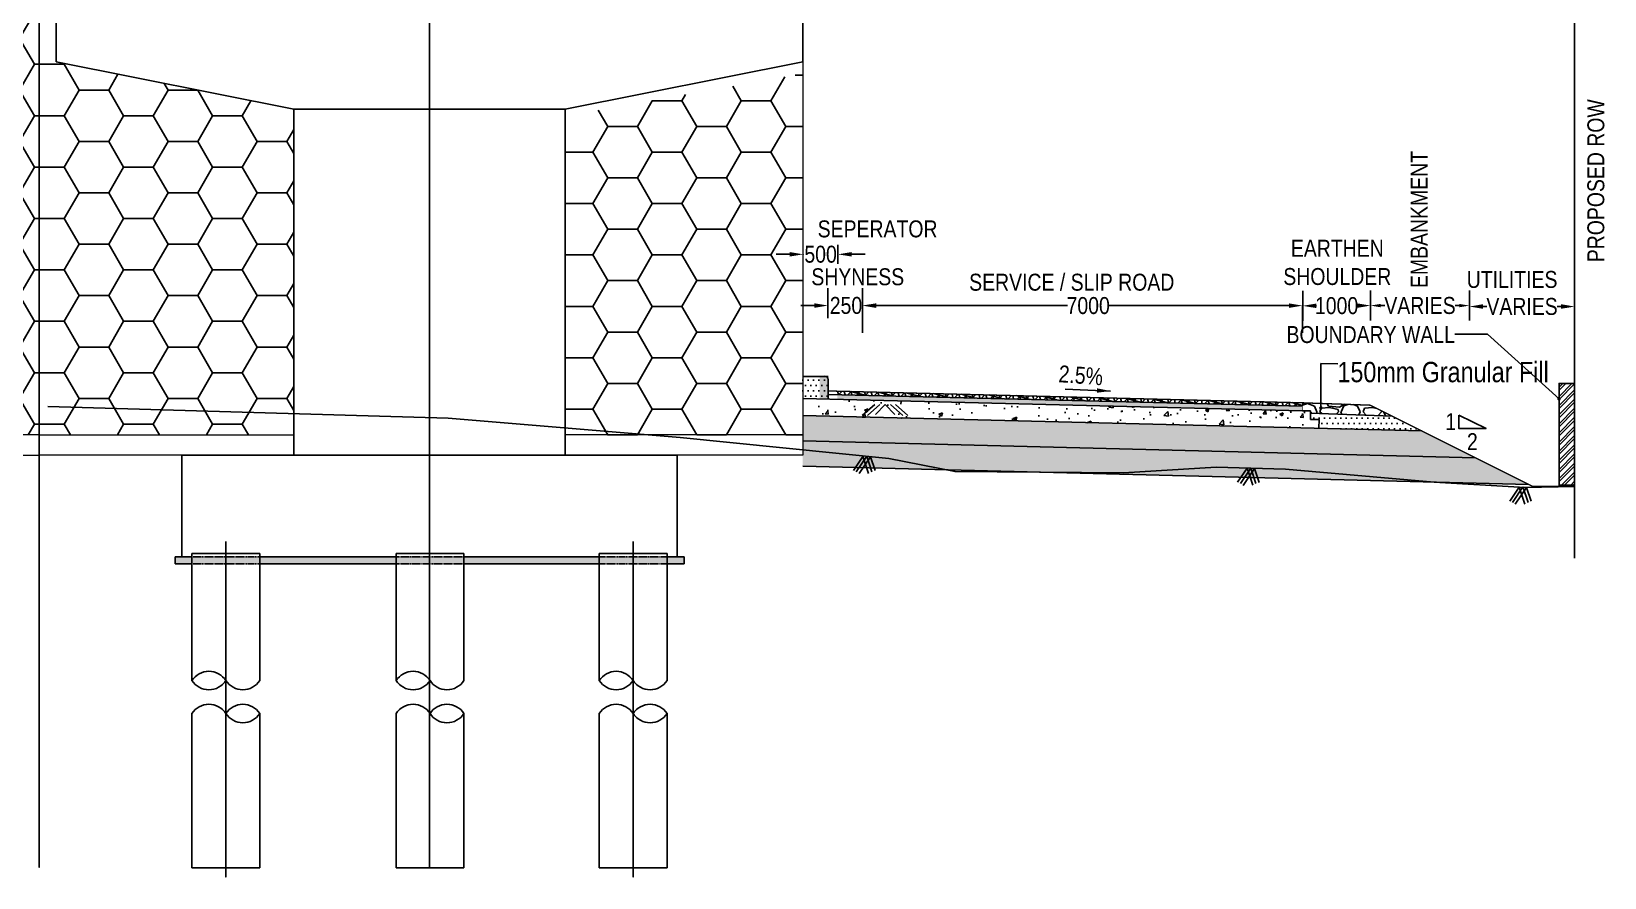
# Model space of a CAD drawing. Header units: millimetres. Extents: x 207528 to 778454, y -364692 to 101323.
# Drawn here: x 529967 to 553146, y -70037 to -57564 of the extents above; entities that cross this region are included whole.
import ezdxf

# ---------------------------------------------------------------- set-up
doc = ezdxf.new("R2010")
doc.units = ezdxf.units.MM
doc.linetypes.add('CENTER', pattern=[2, 1.25, -0.25, 0.25, -0.25])
doc.linetypes.add('DASHED', pattern=[19.05, 12.7, -6.35])
for name, color, linetype in [('CEN', 181, 'CENTER'), ('Dim', 253, 'Continuous'), ('Dimension', 253, 'Continuous'), ('hatch', 253, 'Continuous'), ('Misc', 1, 'Continuous'), ('Proposed ROW', 241, 'MNEW'), ('Structure Dashed', 7, 'DASHED'), ('Structure Main', 3, 'Continuous')]:
    doc.layers.add(name, color=color, linetype=linetype)
doc.layers.add('STRUCTURAL', color=7, linetype='Continuous', lineweight=0)
doc.styles.add('DIM', font='ARIALN.TTF', dxfattribs={"height": 250})
doc.styles.get("Standard").update_dxf_attribs({"font": 'arial.ttf'})
doc.linetypes.add('MNEW', pattern='A,26.152623,-1.048632,["PROW",Standard,S=1.75,R=0,X=0,Y=-0.975095],-7.693777,26.152623', length=61.047655)
doc.dimstyles.new('DIM', dxfattribs={"dimtxt": 250, "dimasz": 200, "dimexe": 0.18, "dimexo": 0.0625, "dimgap": 0.09, "dimtad": 0, "dimtih": 1, "dimtoh": 1, "dimdec": 0, "dimzin": 0, "dimdsep": 46, "dimtxsty": 'DIM', "dimcen": 0.09, "dimclrd": 256, "dimclrt": 7, "dimadec": 0, "dimazin": 0, "dimtfac": 1, "dimtdec": 0, "dimtofl": 0, "dimtmove": 0, "dimatfit": 3, "dimfxl": 1, "dimtolj": 1, "dimtzin": 0, "dimarcsym": 0})
doc.dimstyles.new('new', dxfattribs={"dimtxt": 150, "dimasz": 150, "dimexe": 100, "dimexo": 0.1, "dimgap": 0.09, "dimtad": 0, "dimtih": 1, "dimtoh": 1, "dimdec": 0, "dimzin": 0, "dimdsep": 46, "dimtxsty": 'DIM', "dimcen": 0.09, "dimclrd": 256, "dimclrt": 252, "dimadec": 0, "dimazin": 0, "dimtfac": 1, "dimtdec": 0, "dimtofl": 0, "dimtmove": 0, "dimatfit": 3, "dimfxl": 1, "dimtolj": 1, "dimtzin": 0, "dimlwd": -1, "dimarcsym": 0})

# ---------------------------------------------------------------- blocks, each defined once
blk = doc.blocks.new('*D832')
at = {"layer": 'Defpoints', "color": 0, "transparency": 16777216}
for p in [(541340, -60849), (541340, -61197), (541851, -61197)]:
    blk.add_point(p, dxfattribs=at)
at = {"layer": 'Dim', "lineweight": -2, "transparency": 16777216}
for p, q in [((541140, -60849), (540940, -60849)), ((542051, -60849), (542251, -60849))]:
    blk.add_line(p, q, dxfattribs=at)
at = {"layer": 'Dim', "color": 0, "lineweight": -2, "transparency": 16777216}
for p, q in [((541340, -60850), (541340, -60849)), ((541851, -60850), (541851, -60849))]:
    blk.add_line(p, q, dxfattribs=at)
at = {"layer": 'Dim', "transparency": 16777216}
for points in [[(541140, -60816), (541140, -60882), (541340, -60849)], [(542051, -60816), (542051, -60882), (541851, -60849)]]:
    blk.add_solid(points, dxfattribs=at)
at = {"layer": 'Dim', "color": 7, "transparency": 16777216, "insert": (541595, -60849), "char_height": 250, "attachment_point": 5, "style": 'DIM'}
blk.add_mtext('\\A1;500', dxfattribs=at)
blk = doc.blocks.new('*D833')
at = {"layer": 'Defpoints', "color": 0, "transparency": 16777216}
for p in [(548695, -61606), (542212, -62008), (548695, -62008)]:
    blk.add_point(p, dxfattribs=at)
at = {"layer": 'Dim', "color": 0, "lineweight": -2, "transparency": 16777216}
for p, q in [((542212, -62008), (542212, -61605)), ((548695, -62008), (548695, -61605))]:
    blk.add_line(p, q, dxfattribs=at)
at = {"layer": 'Dim', "lineweight": -2, "transparency": 16777216}
for p, q in [((542412, -61606), (545233, -61606)), ((548495, -61606), (545843, -61606))]:
    blk.add_line(p, q, dxfattribs=at)
at = {"layer": 'Dim', "transparency": 16777216}
for points in [[(542412, -61572), (542412, -61639), (542212, -61606)], [(548495, -61572), (548495, -61639), (548695, -61606)]]:
    blk.add_solid(points, dxfattribs=at)
at = {"layer": 'Dim', "color": 7, "transparency": 16777216, "insert": (545538, -61606), "char_height": 250, "attachment_point": 5, "style": 'DIM'}
blk.add_mtext('\\A1;7000', dxfattribs=at)
blk = doc.blocks.new('*D834')
at = {"layer": 'Defpoints', "color": 0, "transparency": 16777216}
for p in [(551155, -61605), (552706, -61561), (552706, -61619)]:
    blk.add_point(p, dxfattribs=at)
at = {"layer": 'Dimension', "color": 0, "lineweight": -2, "transparency": 16777216}
for p, q in [((551155, -61617), (551155, -61619)), ((552706, -61617), (552706, -61619))]:
    blk.add_line(p, q, dxfattribs=at)
at = {"layer": 'Dimension', "lineweight": -2, "transparency": 16777216}
for p, q in [((551355, -61619), (551413, -61619)), ((552506, -61619), (552448, -61619))]:
    blk.add_line(p, q, dxfattribs=at)
at = {"layer": 'Dimension', "transparency": 16777216}
for points in [[(551355, -61585), (551355, -61652), (551155, -61619)], [(552506, -61585), (552506, -61652), (552706, -61619)]]:
    blk.add_solid(points, dxfattribs=at)
at = {"layer": 'Dimension', "color": 7, "transparency": 16777216, "insert": (551931, -61619), "char_height": 250, "attachment_point": 5, "style": 'DIM'}
blk.add_mtext('\\A1;VARIES', dxfattribs=at)
blk = doc.blocks.new('*D835')
at = {"layer": 'Defpoints', "color": 0, "transparency": 16777216}
for p in [(541704, -61604), (541704, -61921), (542214, -61921)]:
    blk.add_point(p, dxfattribs=at)
at = {"layer": 'Dim', "lineweight": -2, "transparency": 16777216}
for p, q in [((541504, -61604), (541304, -61604)), ((542414, -61604), (542614, -61604))]:
    blk.add_line(p, q, dxfattribs=at)
at = {"layer": 'Dim', "color": 0, "lineweight": -2, "transparency": 16777216}
for p, q in [((541704, -61605), (541704, -61604)), ((542214, -61605), (542214, -61604))]:
    blk.add_line(p, q, dxfattribs=at)
at = {"layer": 'Dim', "transparency": 16777216}
for points in [[(541504, -61571), (541504, -61638), (541704, -61604)], [(542414, -61571), (542414, -61638), (542214, -61604)]]:
    blk.add_solid(points, dxfattribs=at)
at = {"layer": 'Dim', "color": 7, "transparency": 16777216, "insert": (541969, -61604), "char_height": 250, "attachment_point": 5, "style": 'DIM'}
blk.add_mtext('\\A1;250', dxfattribs=at)
blk = doc.blocks.new('*D836')
at = {"layer": 'Defpoints', "color": 0, "transparency": 16777216}
for p in [(548698, -61609), (549698, -61605), (549698, -61605)]:
    blk.add_point(p, dxfattribs=at)
at = {"layer": 'Dim', "color": 0, "lineweight": -2, "transparency": 16777216}
for p, q in [((548698, -61609), (548698, -61609)), ((549698, -61605), (549698, -61605))]:
    blk.add_line(p, q, dxfattribs=at)
at = {"layer": 'Dim', "lineweight": -2, "transparency": 16777216}
for p, q in [((548898, -61608), (548902, -61608)), ((549498, -61606), (549494, -61606))]:
    blk.add_line(p, q, dxfattribs=at)
at = {"layer": 'Dim', "transparency": 16777216}
for points in [[(548898, -61575), (548898, -61641), (548698, -61609)], [(549498, -61572), (549498, -61639), (549698, -61605)]]:
    blk.add_solid(points, dxfattribs=at)
at = {"layer": 'Dim', "color": 7, "transparency": 16777216, "insert": (549198, -61607), "char_height": 250, "attachment_point": 5, "style": 'DIM'}
blk.add_mtext('\\A1;1000', dxfattribs=at)
blk = doc.blocks.new('*D837')
at = {"layer": 'Defpoints', "color": 0, "transparency": 16777216}
for p in [(549698, -61605), (551155, -61605), (551155, -61605)]:
    blk.add_point(p, dxfattribs=at)
at = {"layer": 'Dimension', "color": 0, "lineweight": -2, "transparency": 16777216}
for p, q in [((549698, -61605), (549698, -61605)), ((551155, -61605), (551155, -61605))]:
    blk.add_line(p, q, dxfattribs=at)
at = {"layer": 'Dimension', "lineweight": -2, "transparency": 16777216}
for p, q in [((549848, -61605), (549909, -61605)), ((551005, -61605), (550944, -61605))]:
    blk.add_line(p, q, dxfattribs=at)
at = {"layer": 'Dimension', "transparency": 16777216}
for points in [[(549848, -61580), (549848, -61630), (549698, -61605)], [(551005, -61580), (551005, -61630), (551155, -61605)]]:
    blk.add_solid(points, dxfattribs=at)
at = {"layer": 'Dimension', "color": 7, "transparency": 16777216, "insert": (550427, -61605), "char_height": 250, "attachment_point": 5, "style": 'DIM'}
blk.add_mtext('\\A1;VARIES', dxfattribs=at)

msp = doc.modelspace()

# ---------------------------------------------------------------- hatches: boundary and pattern name
h = msp.add_hatch(color=256)
h.dxf.hatch_style = 1
h.paths.add_polyline_path([(541705.9, -62694.6, 0.4142136), (541655.9, -62644.6), (541582.7, -62644.6), (541582.7, -62980.3), (541705.9, -62983.5)])
h = msp.add_hatch()
h.set_pattern_fill('GOST_GLASS', color=41, scale=5)
h.set_pattern_definition([(45, (417222.675, -76562.24), (42.426407, -4e-15), [25, -35]), (45, (417233.28, -76562.24), (42.426407, -4e-15), [10, -50]), (45, (417222.675, -76551.634), (42.426407, -4e-15), [10, -50])])
h.paths.add_polyline_path([(541841.7, -62916.8), (541841.7, -62986.8), (547420.7, -63126.3), (547667.1, -63106.7), (548065.3, -63072.4)])
h.paths.add_polyline_path([(548694.8, -63088.2), (548694.8, -63158.2), (547420.7, -63126.3), (547667.1, -63106.7), (548065.3, -63072.4)])
at = {"layer": 'Dim'}
h = msp.add_hatch(dxfattribs=at)
h.set_pattern_fill('ANSI32', scale=10)
h.set_pattern_definition([(45, (191659.27, -119598.53), (-67.35192, 67.35192), []), (45, (191704.18, -119598.53), (-67.35192, 67.35192), [])])
h.paths.add_polyline_path([(552705.9, -64253.1), (552705.9, -62753.1), (552475.9, -62753.1), (552475.9, -64253.1)])
h = msp.add_hatch(dxfattribs=at)
h.set_pattern_fill('AR-CONC', color=256, scale=3)
h.set_pattern_definition([(50, (417222.67, -76562.24), (546.554, -47.8173), [57.15, -628.65]), (355, (417222.7, -76562.24), (-105.7303, 573.1705), [45.72, -502.9218]), (100.45144, (417268.2, -76566.2), (440.8237, 525.3533), [48.57, -534.2707]), (46.1842, (417222.7, -76409.84), (813.237, -126.127), [85.725, -942.975]), (96.63556, (417290.44, -76420.35), (712.2124, 742.2784), [72.855, -801.407]), (351.18415, (417222.7, -76409.8), (712.2124, 742.2784), [68.58, -754.379]), (21, (417298.87, -76447.94), (454.8432, -306.7956), [57.15, -628.65]), (326, (417298.9, -76447.94), (185.406, 552.564), [45.72, -502.92]), (71.45144, (417336.8, -76473.5), (640.2493, 245.7683), [48.57, -534.2698]), (37.5, (417222.67, -76562.24), (9.2658, 253.66512), [0, -496.824, 0, -510.54, 0, -504.825]), (7.5, (417222.67, -76562.24), (200.459, 300.5417), [0, -291.084, 0, -485.394, 0, -192.405]), (327.5, (417052.75, -76562.24), (406.7718, -17.18623), [0, -190.5, 0, -594.36, 0, -788.67]), (317.5, (416976.55, -76562.24), (444.3875, 76.2795), [0, -247.65, 0, -394.716, 0, -560.07])])
h.paths.add_polyline_path([(548841.7, -63161.8), (547420.7, -63126.3), (546522.9, -63197.8), (545339.8, -63253.8), (543801.3, -63261.6), (542498.5, -63200.7), (541332.4, -63182.5), (541332.4, -63233.9), (548841.7, -63411.9)])
h.paths.add_polyline_path([(547420.7, -63126.3), (541841.7, -62986.8), (541332.4, -62974.1), (541332.4, -63182.5), (542498.5, -63200.7), (543801.3, -63261.6), (545339.8, -63253.8), (546522.9, -63197.8)])
h = msp.add_hatch(dxfattribs=at)
h.set_pattern_fill('AR-CONC', color=256, scale=20, style=0)
h.set_pattern_definition([(130, (649434.79, -152322.73), (-143.45204, -12.55043), [15, -165]), (185, (649434.79, -152322.73), (27.75027, 150.43843), [12, -132]), (79.5486, (649422.84, -152323.77), (-115.70188, 137.88791), [12.74804, -140.22842]), (133.8158, (649434.8, -152282.73), (-213.4482, -33.1038), [22.5, -247.5]), (83.3644, (649417, -152285.49), (-186.93254, 194.82357), [19.12206, -210.3426]), (188.8158, (649434.8, -152282.73), (-186.9324, 194.82372), [18, -198]), (159, (649414.79, -152292.73), (-119.38141, -80.52378), [15, -165]), (214, (649414.79, -152292.73), (-48.66307, 145.03001), [12, -132]), (108.5486, (649404.84, -152299.44), (-168.04453, 64.5061), [12.74804, -140.22842]), (142.5, (649434.79, -152322.73), (-2.431971, 66.57877), [0, -130.4, 0, -134, 0, -132.5]), (172.5, (649434.79, -152322.73), (-52.613907, 78.882342), [0, -76.4, 0, -127.4, 0, -50.5]), (212.5, (649479.39, -152322.73), (-106.764487, -4.510974), [0, -50, 0, -156, 0, -207]), (222.5, (649499.39, -152322.73), (-116.637234, 20.020996), [0, -65, 0, -103.6, 0, -147])])
h.paths.add_polyline_path([(532332.4, -65311), (532182.4, -65311), (532082.4, -65311), (532082.4, -65411), (532332.4, -65411)])
h.paths.add_polyline_path([(532832.4, -65311), (532332.4, -65311), (532332.4, -65411), (532832.4, -65411)])
h.paths.add_polyline_path([(533332.4, -65311), (532832.4, -65311), (532832.4, -65411), (533332.4, -65411)])
h.paths.add_polyline_path([(535339.9, -65311), (533332.4, -65311), (533332.4, -65411), (535339.9, -65411)])
h.paths.add_polyline_path([(535832.4, -65311), (535339.9, -65311), (535339.9, -65411), (535832.4, -65411)])
h.paths.add_polyline_path([(536339.9, -65311), (535832.4, -65311), (535832.4, -65411), (536339.9, -65411)])
h.paths.add_polyline_path([(538332.4, -65311), (536339.9, -65311), (536339.9, -65411), (538332.4, -65411)])
h.paths.add_polyline_path([(538832.4, -65311), (538332.4, -65311), (538332.4, -65411), (538832.4, -65411)])
h.paths.add_polyline_path([(539332.4, -65311), (538832.4, -65311), (538832.4, -65411), (539332.4, -65411)])
h.paths.add_polyline_path([(539582.4, -65311), (539332.4, -65311), (539332.4, -65411), (539582.4, -65411)])
at = {"layer": 'hatch', "true_color": 0x636466}
h = msp.add_hatch(dxfattribs=at)
h.set_pattern_fill('HONEY', color=251, scale=3500)
h.set_pattern_definition([(0, (416480.02, -271361.47), (656.25, 378.8861), [437.5, -875]), (120, (416480.02, -271361.47), (-656.25, 378.8861), [437.5, -875]), (60, (416480.02, -271361.47), (1e-13, 757.7722), [-875, 437.5])])
h.paths.add_polyline_path([(530082.4, -57311), (529832.4, -57311), (529832.4, -58011), (526332.4, -58711), (526332.4, -63511), (530082.4, -63511)])
h.paths.add_polyline_path([(533832.4, -58711), (530332.4, -58011), (530332.4, -57311), (530082.4, -57311), (530082.4, -63511), (533832.4, -63511)])
h = msp.add_hatch(dxfattribs=at)
h.set_pattern_fill('HONEY', color=251, scale=3500)
h.set_pattern_definition([(0, (517457.4, -63511), (656.25, 378.886), [437.5, -875]), (120, (517457.4, -63511), (-656.25, 378.886), [437.5, -875]), (60, (517457.4, -63511), (1e-06, 757.772), [-875, 437.5])])
h.paths.add_polyline_path([(540199.4, -61547.7), (538399.4, -61547.7)], flags=16)
h.paths.add_polyline_path([(541332.4, -58186), (541332.4, -63511), (537832.4, -63511), (537832.4, -58811)])
at = {"layer": 'hatch'}
h = msp.add_hatch(dxfattribs=at)
h.set_pattern_fill('DOTS', color=25, scale=50)
h.set_pattern_definition([(0, (-799112.07, 31674.224), (39.6875, 79.375), [0, -79.375])])
h.paths.add_polyline_path([(541718.4, -62983.7), (541333, -62974), (541333, -62648), (541718.4, -62648)])
h = msp.add_hatch(dxfattribs=at)
h.set_pattern_fill('NET3', color=256, scale=30, angle=45)
h.set_pattern_definition([(45, (417222.675, -76562.24), (-67.35192, 67.35192), []), (105, (417222.675, -76562.24), (-92.004435, -24.652514), []), (165, (417222.675, -76562.24), (-24.652514, -92.004435), [])])
h.paths.add_polyline_path([(541841.7, -62866.8), (541841.7, -62916.8), (548065.3, -63072.4), (548515.4, -63033.7)])
h.paths.add_polyline_path([(548694.8, -63038.1), (548694.8, -63088.2), (548065.3, -63072.4), (548515.4, -63033.7)])
h = msp.add_hatch(dxfattribs=at)
h.set_pattern_fill('GRAVEL', color=11, scale=25)
h.set_pattern_definition([(228.012788, (201877.563, -130483.917), (-5080.0000004, -5714.9999996), [85.4304, -8457.6209]), (184.969741, (201820.413, -130547.417), (7619.999997, 635.0000362), [146.6012, -14513.5122]), (132.510447, (201674.363, -130560.117), (6350.0000027, -6984.9999976), [103.3704, -10233.6807]), (267.273689, (201426.713, -130718.867), (635.0000013, 12700), [133.5011, -13216.6094]), (292.833654, (201420.363, -130852.217), (-3175.0000003, 7620), [130.9084, -12959.9519]), (357.273689, (201471.163, -130972.867), (-12700, 635.0000013), [133.5011, -13216.6094]), (37.6942405, (201604.513, -130979.217), (-8254.9999996, -6350.0000005), [176.5484, -17478.2788]), (72.255328, (201744.213, -130871.267), (4445.0000012, 13969.9999996), [166.6799, -16501.3142]), (121.429566, (201795.013, -130712.517), (-5080.0000007, 8254.9999996), [133.9532, -13261.3864]), (175.236358, (201725.163, -130598.217), (6985, -635.000001), [152.9283, -7493.4842]), (222.397438, (201572.763, -130585.517), (-7619.9999998, -6985.0000003), [197.7695, -19579.1931]), (138.814075, (202055.363, -130725.22), (-4445, 3810), [67.5011, -6682.6415]), (171.469234, (202004.563, -130680.767), (8255.0000002, -1269.9999986), [128.4205, -12713.6597]), (225, (201877.56, -130661.7), (-9e-14, -635), [89.8023, -808.2233]), (203.19859, (201833.11, -130585.52), (3175, 1270), [48.3603, -4787.6556]), (291.80141, (201788.66, -130604.57), (-635, 1905), [68.3914, -3351.1882]), (30.963757, (201814.06, -130668.07), (1905, 1270), [111.0799, -3591.5745]), (161.56505, (201909.31, -130610.92), (1270, -635), [80.3218, -1927.7245]), (16.38954, (201420.363, -130604.567), (6350, 1905), [112.522, -11139.7067]), (70.346176, (201528.313, -130572.817), (-2540, -6985), [94.3997, -9345.5539]), (293.19859, (201909.31, -130483.92), (-1270, 3175), [96.72, -4739.2959]), (343.61046, (201947.413, -130572.817), (-6350, 1904.9999996), [112.522, -11139.7067]), (339.443955, (201420.36, -130998.27), (-3175, 1270), [108.5088, -5316.9336]), (294.77514, (201521.963, -131036.367), (-3175.000004, 6984.9999983), [90.918, -9000.8983]), (66.80141, (201915.66, -131118.92), (1270, 3175), [96.72, -4739.2959]), (17.354025, (201953.763, -131030.017), (-8255, -2540.0000005), [106.4457, -10538.094]), (69.443955, (201604.51, -131118.92), (-1270, -3175), [54.2544, -5371.188]), (101.309932, (201877.56, -131118.92), (-635, 2540), [32.3787, -3205.4987]), (165.963757, (201871.21, -131087.17), (1905, -635), [130.9084, -2487.2636]), (186.009006, (201744.213, -131055.417), (6350, 635.0000003), [121.3167, -12010.3412]), (303.69007, (201814.06, -130725.22), (-635, 1270), [91.581, -2197.9441]), (353.1572266, (201864.863, -130801.417), (10795, -1269.9999994), [159.8892, -15829.0023]), (60.945396, (202023.613, -130820.47), (-2540, -4445), [65.3771, -6472.3481]), (90, (202055.36, -130763.3), (-635, 635), [38.1, -596.9]), (120.256437, (201731.513, -131036.367), (2539.9999997, -4445), [88.2167, -8733.4852]), (48.012787, (201687.063, -130960.167), (5080.0000004, 5714.9999996), [170.8607, -8372.1905]), (0, (201801.36, -130833.17), (635, 635), [165.1, -469.9]), (325.304846, (201966.463, -130833.167), (6350.0000024, -4444.9999966), [100.4024, -9939.8292]), (254.054604, (202049.01, -130890.32), (-635, -2540), [92.4573, -4530.4125]), (207.645975, (202023.613, -130979.217), (-12065.0000004, -6349.9999992), [150.5363, -14903.1161]), (175.426079, (201890.263, -131049.067), (-8255, 635), [159.2574, -15766.4616])])
h.paths.add_polyline_path([(550016.7, -63234.5), (549693.9, -63073.1), (548694.8, -63038.1), (548694.3, -63038.1), (548694.3, -63158.3), (548815, -63158.3), (548815, -63192.4)])
h = msp.add_hatch(dxfattribs=at)
h.set_pattern_fill('GRAVEL', color=11, scale=25)
h.set_pattern_definition([(228.012788, (417679.875, -75927.24), (-5080, -5715), [85.4304, -8457.621]), (184.96974, (417622.725, -75990.74), (7619.999997, 635.000036), [146.6012, -14513.5122]), (132.510447, (417476.675, -76003.44), (6350.000003, -6984.999998), [103.3704, -10233.6807]), (267.27369, (417229.025, -76162.19), (635.000001, 12700), [133.501, -13216.6094]), (292.833654, (417222.675, -76295.54), (-3175, 7620), [130.9084, -12959.952]), (357.27369, (417273.475, -76416.19), (-12700, 635.000001), [133.501, -13216.6094]), (37.69424, (417406.825, -76422.54), (-8254.9999996, -6350.0000005), [176.5484, -17478.2788]), (72.255328, (417546.525, -76314.59), (4445.000001, 13969.9999996), [166.68, -16501.3142]), (121.429566, (417597.325, -76155.84), (-5080.000001, 8254.9999996), [133.9532, -13261.3864]), (175.23636, (417527.475, -76041.54), (6985, -635.000001), [152.9283, -7493.4842]), (222.397438, (417375.075, -76028.84), (-7619.9999998, -6985.0000003), [197.7695, -19579.193]), (138.814075, (417857.675, -76168.54), (-4445, 3810), [67.501, -6682.6415]), (171.469234, (417806.875, -76124.09), (8255, -1269.9999986), [128.4205, -12713.6597]), (225, (417679.87, -76105.04), (-9e-14, -635), [89.8023, -808.2233]), (203.19859, (417635.425, -76028.84), (3175, 1270), [48.3603, -4787.6556]), (291.80141, (417590.97, -76047.89), (-635, 1905), [68.3914, -3351.1882]), (30.96376, (417616.37, -76111.39), (1905, 1270), [111.08, -3591.5745]), (161.56505, (417711.62, -76054.24), (1270, -635), [80.3218, -1927.7245]), (16.38954, (417222.675, -76047.89), (6350, 1905), [112.522, -11139.7067]), (70.346176, (417330.625, -76016.14), (-2540, -6985), [94.3997, -9345.554]), (293.19859, (417711.625, -75927.24), (-1270, 3175), [96.72, -4739.296]), (343.61046, (417749.725, -76016.14), (-6350, 1905), [112.522, -11139.7067]), (339.443955, (417222.675, -76441.59), (-3175, 1270), [108.5088, -5316.9336]), (294.77514, (417324.275, -76479.69), (-3175.000004, 6984.999998), [90.918, -9000.8983]), (66.80141, (417717.975, -76562.24), (1270, 3175), [96.72, -4739.296]), (17.354025, (417756.075, -76473.34), (-8255, -2540), [106.4457, -10538.094]), (69.443955, (417406.825, -76562.24), (-1270, -3175), [54.2544, -5371.188]), (101.30993, (417679.87, -76562.24), (-635, 2540), [32.3787, -3205.4987]), (165.96376, (417673.52, -76530.49), (1905, -635), [130.9084, -2487.2636]), (186.009006, (417546.525, -76498.74), (6350, 635), [121.3167, -12010.3412]), (303.69007, (417616.37, -76168.54), (-635, 1270), [91.581, -2197.944]), (353.157227, (417667.175, -76244.74), (10795, -1269.9999994), [159.8892, -15829.0023]), (60.945396, (417825.925, -76263.79), (-2540, -4445), [65.377, -6472.348]), (90, (417857.7, -76206.64), (-635, 635), [38.1, -596.9]), (120.256437, (417533.825, -76479.69), (2540, -4445), [88.2167, -8733.4852]), (48.012787, (417489.375, -76403.49), (5080, 5715), [170.8607, -8372.1905]), (0, (417603.7, -76276.5), (635, 635), [165.1, -469.9]), (325.304846, (417768.775, -76276.49), (6350.000002, -4444.999997), [100.4024, -9939.8292]), (254.054604, (417851.325, -76333.64), (-635, -2540), [92.4573, -4530.4125]), (207.645975, (417825.925, -76422.54), (-12065.0000004, -6349.999999), [150.5363, -14903.116]), (175.426079, (417692.575, -76492.39), (-8255, 635), [159.2574, -15766.4616])])
h.paths.add_polyline_path([(550452.2, -63452.2), (551242.6, -63847.3), (541332.4, -63599.5), (541332.4, -63224.2)])
h = msp.add_hatch(dxfattribs=at)
h.set_pattern_fill('DOTS', scale=50)
h.set_pattern_definition([(0, (462621.72, -140019.164), (39.6875, 79.375), [0, -79.375])])
h.paths.add_polyline_path([(550452.2, -63452.2), (550001.6, -63234), (548815, -63183.6), (548815, -63202), (548815, -63210), (548815, -63220.8), (548815, -63234), (548815, -63283.3), (548940, -63283.3), (548936.7, -63414.3)])
h = msp.add_hatch(dxfattribs=at)
h.set_pattern_fill('DOTS', color=25, scale=50)
h.set_pattern_definition([(0, (417222.675, -76562.24), (39.6875, 79.375), [0, -79.375])])
h.paths.add_polyline_path([(551242.6, -63847.3), (552032, -64241.9), (541332.4, -63974.4), (541332.4, -63599.5), (541468.6, -63602.9)])

# ---------------------------------------------------------------- linework, layer by layer
for p, q in [((541333, -62648), (541705.9, -62648)), ((541705.9, -62694.6), (541705.9, -62983.5))]:
    msp.add_line(p, q)
for points in [[(548694.8, -63158.2), (541332.4, -62974.1)], [(548694.8, -63088.2), (541705.9, -62913.4)], [(550452.2, -63452.2), (541332.4, -63224.2)], [(548695, -63158.3), (548815, -63158.3)], [(548815, -63158.3), (548815, -63283.3), (548940, -63283.3), (548936.7, -63414.3)], [(548815, -63192.4), (550016.7, -63234.5)], [(551242.6, -63847.3), (541332.4, -63599.5)], [(541332.4, -63974.4), (552032, -64241.9)]]:
    msp.add_lwpolyline(points)
for points, const_width in [([(548694.8, -63038.1), (541705.9, -62863.4)], 20), ([(548694.8, -63038.1), (549693.9, -63073.1)], 20), ([(548694.3, -63038.3), (548694.3, -63158.3)], 10), ([(549693.9, -63073.1), (552092, -64271.9)], 20), ([(552092, -64271.9), (552705.9, -64271.9)], 20)]:
    msp.add_lwpolyline(points, dxfattribs=dict(const_width=const_width))
msp.add_arc((541655.9, -62694.6), 50, 0, 90)
at = {"layer": 'CEN', "color": 1, "linetype": 'CENTER', "ltscale": 5}
for p, q in [((530082.4, -50901.1), (530082.4, -69892.9)), ((535832.4, -51477.5), (535832.4, -69892.9))]:
    msp.add_line(p, q, dxfattribs=at)
at = {"layer": 'CEN', "linetype": 'CENTER', "ltscale": 5}
for p, q in [((532832.4, -65084.4), (532832.4, -70036.7)), ((538832.4, -65084.4), (538832.4, -70036.7))]:
    msp.add_line(p, q, dxfattribs=at)
at = {"layer": 'Dim'}
for points in [[(541850.5, -60991.7), (541850.5, -60709.6)], [(541703.8, -61789.7), (541703.8, -61346.4)], [(542211.9, -61789.7), (542211.9, -61346.4)], [(548698.4, -61830.4), (548698.4, -61387.1)], [(549697.9, -61826.8), (549697.9, -61383.5)], [(551155.2, -61826.4), (551155.2, -61383.1)], [(542211.9, -61876.6), (542211.9, -61433.3)], [(542219.2, -63828), (542079.5, -64035.6)], [(542274.1, -63826.2), (542120.7, -64054.1)], [(542329.3, -63833.7), (542162.1, -64082.1)], [(542219.2, -63828), (542302.6, -64079.2)], [(542274.1, -63826.2), (542349.8, -64054.1)], [(542329.3, -63833.7), (542397.2, -64038.3)], [(547879.7, -64001.8), (547740, -64209.4)], [(547934.6, -64000), (547781.1, -64227.9)], [(547989.8, -64007.5), (547822.6, -64255.9)], [(547879.7, -64001.8), (547963.1, -64253)], [(547934.6, -64000), (548010.3, -64227.9)], [(547989.8, -64007.5), (548057.7, -64212.1)], [(551888.7, -64279.5), (551749, -64487.1)], [(551943.6, -64277.7), (551790.1, -64505.7)], [(551998.8, -64285.2), (551831.6, -64533.6)], [(551888.7, -64279.5), (551972.1, -64530.7)], [(551943.6, -64277.7), (552019.3, -64505.6)], [(551998.8, -64285.2), (552066.7, -64489.8)]]:
    msp.add_lwpolyline(points, dxfattribs=at)
at = {"layer": 'Dim', "color": 7}
msp.add_lwpolyline([(552705.9, -64253.1), (552705.9, -62753.1), (552475.9, -62753.1), (552475.9, -64253.1)], close=True, dxfattribs=at)
at = {"layer": 'Dim'}
msp.add_lwpolyline([(551000.1, -63218.7), (551000.1, -63418.7), (551400.1, -63418.7)], close=True, dxfattribs=at)
at = {"layer": 'Dimension', "linetype": 'Continuous', "ltscale": 10, "flags": 128}
msp.add_lwpolyline([(552705.9, -64271.9), (551975.8, -64284.5), (550635, -64207), (548444.4, -64014.4), (547424.8, -63985.6), (546058.8, -64072.3), (543576.5, -64051.8), (542601, -63859.3), (539524.9, -63547.7), (536107.8, -63264.6), (530206.6, -63090.2)], dxfattribs=at)
at = {"layer": 'hatch'}
for p, q in [((542392, -63061), (542210, -63227.4)), ((542469, -63061), (542287, -63227.4)), ((542546.1, -63061), (542403, -63208.5)), ((542546.1, -63061), (542689.1, -63208.5)), ((542623.1, -63061), (542805.1, -63227.4)), ((542700.1, -63061), (542882.1, -63227.4))]:
    msp.add_line(p, q, dxfattribs=at)
at = {"layer": 'Misc'}
for centre, start, end in [((532582.4, -67294.3), 32.94616, 147.05384), ((532582.4, -66970.2), 212.94616, 327.05384), ((533082.4, -66970.2), 212.94616, 327.05384), ((535589.9, -67294.3), 32.94616, 147.05384), ((535589.9, -66970.2), 212.94616, 327.05384), ((536089.9, -66970.2), 212.94616, 327.05384), ((538582.4, -67294.3), 32.94616, 147.05384), ((538582.4, -66970.2), 212.94616, 327.05384), ((539082.4, -66970.2), 212.94616, 327.05384), ((532582.4, -67780.7), 32.94616, 147.05384), ((533082.4, -67780.7), 32.94616, 147.05384), ((533082.4, -67456.6), 212.94616, 327.05384), ((535589.9, -67780.7), 32.94616, 147.05384), ((536089.9, -67780.7), 32.94616, 147.05384), ((536089.9, -67456.6), 212.94616, 327.05384), ((538582.4, -67780.7), 32.94616, 147.05384), ((539082.4, -67780.7), 32.94616, 147.05384), ((539082.4, -67456.6), 212.94616, 327.05384)]:
    msp.add_arc(centre, 297.9, start, end, dxfattribs=at)
at = {"layer": 'Proposed ROW', "lineweight": -3, "ltscale": 3, "flags": 128}
msp.add_lwpolyline([(552705.9, -65327.2), (552705.9, -53484.5)], dxfattribs=at)
at = {"layer": 'STRUCTURAL'}
for p, q in [((541332.4, -54894.7), (541332.4, -63811)), ((530082.4, -63511), (526332.4, -63511)), ((530082.4, -63511), (533832.4, -63511)), ((541332.4, -63511), (537832.4, -63511)), ((526332.4, -63811), (530082.4, -63811)), ((533832.4, -63811), (530082.4, -63811)), ((541332.4, -63811), (537832.4, -63811))]:
    msp.add_line(p, q, dxfattribs=at)
at = {"layer": 'Structure Dashed'}
for p, q in [((533332.4, -65311), (532332.4, -65311)), ((536339.9, -65311), (535339.9, -65311)), ((539332.4, -65311), (538332.4, -65311)), ((533332.4, -65411), (532332.4, -65411)), ((536339.9, -65411), (535339.9, -65411)), ((539332.4, -65411), (538332.4, -65411))]:
    msp.add_line(p, q, dxfattribs=at)
at = {"layer": 'Structure Main'}
for p, q in [((530332.4, -57311), (530332.4, -58011)), ((541332.4, -57311), (541332.4, -58011)), ((530332.4, -58011), (533832.4, -58711)), ((541332.4, -58011), (537832.4, -58711)), ((537832.4, -58711), (533832.4, -58711)), ((533832.4, -63811), (533832.4, -58711)), ((537832.4, -63811), (537832.4, -58711)), ((532182.4, -63811), (539482.4, -63811)), ((532182.4, -63811), (532182.4, -65311)), ((539482.4, -63811), (539482.4, -65311)), ((532332.4, -65311), (532082.4, -65311)), ((532082.4, -65311), (532082.4, -65411)), ((532332.4, -65311), (532182.4, -65311)), ((532332.4, -67132.3), (532332.4, -65261)), ((533332.4, -65261), (532332.4, -65261)), ((533332.4, -67132.3), (533332.4, -65261)), ((533332.4, -65311), (535339.9, -65311)), ((533332.4, -65311), (535339.9, -65311)), ((535339.9, -67132.3), (535339.9, -65261)), ((536339.9, -65261), (535339.9, -65261)), ((536339.9, -67132.3), (536339.9, -65261)), ((538332.4, -65311), (536339.9, -65311)), ((538332.4, -65311), (536339.9, -65311)), ((538332.4, -67132.3), (538332.4, -65261)), ((539332.4, -65261), (538332.4, -65261)), ((539332.4, -67132.3), (539332.4, -65261)), ((539332.4, -65311), (539582.4, -65311)), ((539332.4, -65311), (539482.4, -65311)), ((539582.4, -65311), (539582.4, -65411)), ((532332.4, -65411), (532082.4, -65411)), ((533332.4, -65411), (535339.9, -65411)), ((538332.4, -65411), (536339.9, -65411)), ((539332.4, -65411), (539582.4, -65411)), ((532332.4, -69892.9), (532332.4, -67618.7)), ((533332.4, -69892.9), (533332.4, -67618.7)), ((535339.9, -69892.9), (535339.9, -67618.7)), ((536339.9, -69892.9), (536339.9, -67618.7)), ((538332.4, -69892.9), (538332.4, -67618.7)), ((539332.4, -69892.9), (539332.4, -67618.7)), ((532332.4, -69892.9), (533332.4, -69892.9)), ((535339.9, -69892.9), (536339.9, -69892.9)), ((538332.4, -69892.9), (539332.4, -69892.9))]:
    msp.add_line(p, q, dxfattribs=at)

# ---------------------------------------------------------------- texts
at = {"layer": 'Dim', "color": 7, "char_height": 250, "attachment_point": 5, "style": 'DIM'}
for s, insert, rotation in [('PROPOSED ROW', (553019.6, -59764.4), 90), ('2.5%', (545429.8, -62634), 355.78636)]:
    msp.add_mtext_dynamic_manual_height_columns(s, width=5325.312, gutter_width=1250, heights=[0], dxfattribs=dict(at, insert=insert, rotation=rotation))
at = {"layer": 'Dim', "insert": (550415.2, -60336.2), "char_height": 250, "width": 5325.312, "attachment_point": 5, "rotation": 90, "style": 'DIM'}
msp.add_mtext('\\A1;EMBANKMENT', dxfattribs=at)
at = {"layer": 'Dim', "char_height": 250, "attachment_point": 5, "style": 'DIM'}
for s, insert in [('SEPERATOR', (542434.7, -60475.9)), ('EARTHEN \\PSHOULDER', (549208.7, -60969.7)), ('SHYNESS', (542142.8, -61181.9)), ('SERVICE / SLIP ROAD', (545295.7, -61261.8)), ('UTILITIES', (551784.5, -61221.2)), ('1', (550879.5, -63315.9)), ('2', (551198.7, -63610.6))]:
    msp.add_mtext_dynamic_manual_height_columns(s, width=5325.312, gutter_width=1250, heights=[0], dxfattribs=dict(at, insert=insert))
at = {"layer": 'Dim', "color": 7, "insert": (549701.1, -62033.5), "char_height": 250, "attachment_point": 5, "style": 'DIM'}
msp.add_mtext_dynamic_manual_height_columns('BOUNDARY WALL', width=5325.312, gutter_width=1250, heights=[0], dxfattribs=at)
at = {"layer": 'Dimension', "color": 7, "insert": (549211.1, -62586.9), "char_height": 300, "attachment_point": 4, "style": 'DIM'}
msp.add_mtext('\\A1;150mm Granular Fill', dxfattribs=at)

# ---------------------------------------------------------------- dimensions: what is measured, and where the dimension line sits
at = {"layer": 'Dim'}
for base, p1, p2, text, picture, middle in [((541340.3, -60848.9), (541850.5, -61196.8), (541340.3, -61196.8), '500', '*D832', (541595.4, -60848.9)), ((541703.8, -61604.2), (542214, -61921.4), (541703.8, -61921.4), '250', '*D835', (541969.1, -61604.2))]:
    dim = msp.add_linear_dim(base=base, p1=p1, p2=p2, angle=180, text=text, dimstyle='DIM', override={"dimfxl": 1.25, "dimfxlon": 1}, dxfattribs=at)
    dim.commit()
    dim.dimension.update_dxf_attribs({"geometry": picture, "text_midpoint": middle, "dimtype": 161})
dim = msp.add_linear_dim(base=(548694.8, -61605.6), p1=(542211.9, -62007.7), p2=(548694.8, -62007.7), angle=0, text='7000', dimstyle='DIM', dxfattribs=at)
dim.commit()
dim.dimension.update_dxf_attribs({"geometry": '*D833', "text_midpoint": (545538.2, -61605.6), "dimtype": 161})
dim = msp.add_aligned_dim(p1=(548698.4, -61608.8), p2=(549697.9, -61605), distance=0, dimstyle='DIM', dxfattribs=at)
dim.commit()
dim.dimension.update_dxf_attribs({"geometry": '*D836', "text_midpoint": (549198.1, -61606.9)})
at = {"layer": 'Dimension'}
dim = msp.add_aligned_dim(p1=(549697.9, -61605.3), p2=(551155.2, -61605.1), distance=0, text='VARIES', dimstyle='DIM', override={"dimtxt": 200, "dimasz": 150, "dimfxl": 1.25, "dimfxlon": 1}, dxfattribs=at)
dim.commit()
dim.dimension.update_dxf_attribs({"geometry": '*D837', "text_midpoint": (550426.6, -61605.2)})
dim = msp.add_linear_dim(base=(552705.9, -61618.5), p1=(551155.2, -61604.9), p2=(552705.9, -61561.2), angle=180, text='VARIES', dimstyle='DIM', override={"dimfxl": 1.25, "dimfxlon": 1}, dxfattribs=at)
dim.commit()
dim.dimension.update_dxf_attribs({"geometry": '*D834', "text_midpoint": (551930.6, -61618.5)})

# ---------------------------------------------------------------- leaders
at = {"layer": 'Dim'}
msp.add_leader([(545867, -62864.5), (545197.5, -62838.4)], dimstyle='DIM', dxfattribs=at)
at = {"layer": 'Dimension'}
for points in [[(552475.9, -62980.9), (551420.7, -62027.2), (550939.1, -62027.2)], [(548966.4, -63112.4), (548966.4, -62459.6), (549216.5, -62462.3)]]:
    msp.add_leader(points, dimstyle='new', override={"dimasz": 50, "dimclrd": 256, "dimldrblk": 'Dot'}, dxfattribs=at)

doc.saveas('drawing.dxf')
